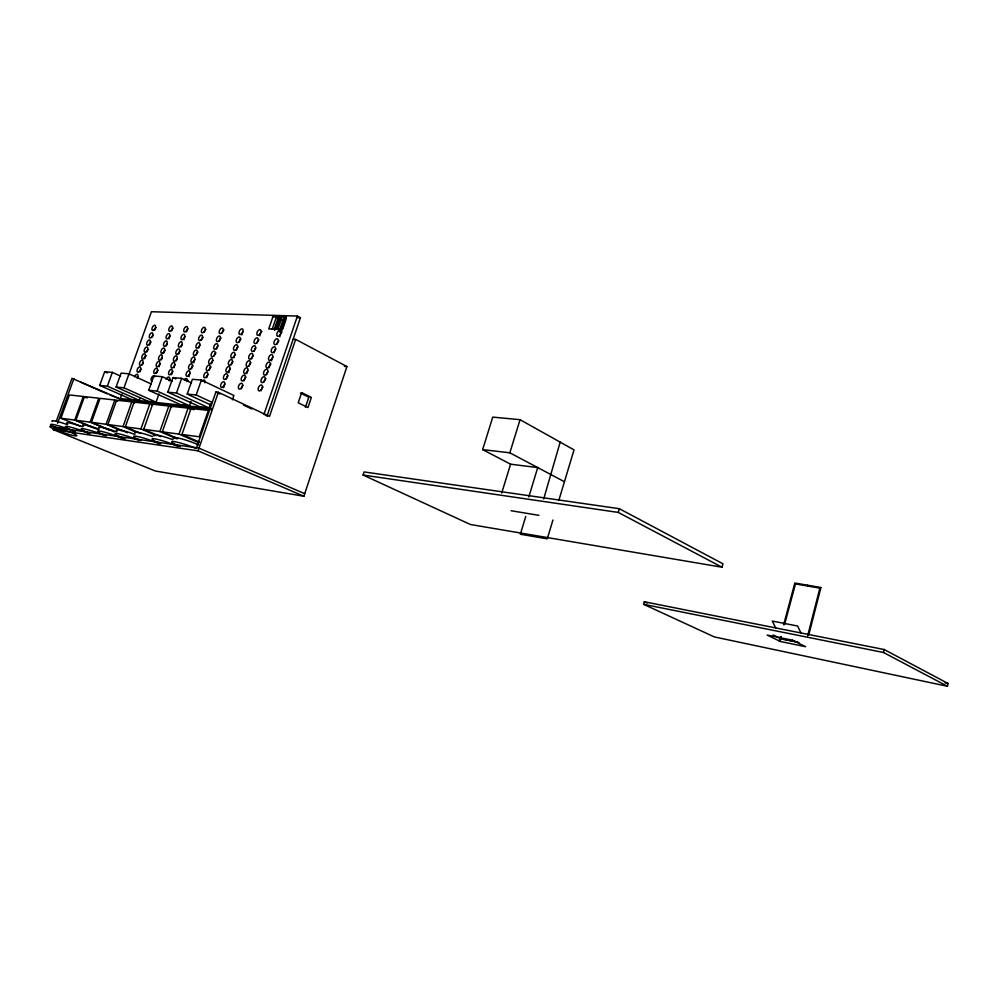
<?xml version="1.0" encoding="UTF-8"?>
<svg xmlns="http://www.w3.org/2000/svg" width="998" height="998" viewBox="0 0 998 998"><rect width="100%" height="100%" fill="white"/><g stroke="black" fill="none" stroke-linecap="round" stroke-linejoin="round"><path stroke-width="1.5" d="M947.426 686.262L948.1 683.518L884.203 649.536L644.321 601.769L643.598 604.314L714.381 636.936L947.426 686.262L883.442 652.48L643.598 604.314M807.681 635.751L819.894 588.059M808.817 634.703L820.905 587.585M883.442 652.48L884.203 649.536M779.238 641.103L780.436 636.662M783.617 624.823L794.845 583.032L820.805 587.473M780.099 641.128L781.309 636.612M784.54 624.573L795.468 583.93L819.994 588.171M722.003 567.213L722.951 563.795L619.346 508.706L364.108 471.929L363.097 475.036L470.42 524.499L722.003 567.213L618.261 512.423L363.097 475.036M543.71 498.913L560.177 442.151M618.261 512.423L619.346 508.706M552.929 520.008L547.278 538.845L520.345 534.242L525.759 516.403M558.805 500.46L574.012 449.886L520.058 419.684L492.763 417.114L482.633 449.611L510.589 464.195L537.722 467.575L528.79 496.954M564.431 481.735L509.841 452.805L520.058 419.684M501.707 493.024L510.589 464.195M304.727 493.673L198.976 448.127L54.104 427.256L53.293 429.639L155.301 471.006L303.879 496.231L346.93 366.553L295.67 339.382L293.125 339.258M305.425 407.309L308.819 397.179L300.51 393.062M267.002 416.116L300.435 317.726L297.416 316.067L264.008 414.257L267.14 415.729M295.67 339.382L269.522 416.391L218.35 392.289L215.855 392.052L196.506 447.778M277.818 329.427L281.536 318.587L275.922 318.399L272.229 329.19M279.764 332.047L283.919 319.871L278.317 319.684M286.114 317.189L281.923 329.49L276.259 329.253L280.45 317.015M282.621 329.415L285.852 319.934M272.916 316.79L268.736 328.953L274.325 329.178L278.517 316.965M274.625 330.463L277.856 321.032M232.359 399.849L233.881 395.458L201.371 380.063L192.389 379.277L187.2 394.098L211.651 405.363M191.504 382.97L181.648 378.354L172.966 377.606L167.814 392.164L200.286 406.984L209.006 407.945L210.516 403.616M53.293 429.639L198.041 450.846L218.35 392.289M181.948 434.479L191.03 408.481L208.37 410.403L199.201 436.8L181.948 434.479L199.076 441.927M187.2 394.098L196.157 394.983L201.371 380.063M188.086 408.145L171.332 406.286L162.337 431.847L179.004 434.093L188.086 408.145L190.917 409.43M172.043 381.236L162.237 376.683L153.829 375.959L148.739 390.28L181.05 404.889L189.495 405.812L190.98 401.558M168.849 406.011L152.632 404.202L143.724 429.34L159.855 431.51L168.849 406.011L171.656 407.271M167.814 392.164L176.484 393.025L181.648 378.354M149.812 403.891L134.131 402.144L125.311 426.87L140.918 428.965L149.812 403.891L152.619 405.138M148.739 390.28L157.123 391.104L162.237 376.683M151.222 383.968L129.004 373.813L121.095 373.14L116.092 387.037L148.091 401.296L156.062 402.169L158.994 393.911M120.633 376.134L112.35 372.379L104.665 371.718L99.713 385.403L131.549 399.487L139.283 400.335L140.256 397.628M116.092 387.037L123.989 387.823L129.004 373.813M211.464 409.592L123.315 399.874L120.296 398.539L121.856 394.198M128.605 375.398L151.447 311.738L297.416 316.067M131.823 401.895L116.629 400.198L107.896 424.524L123.004 426.558L131.823 401.895L134.605 403.117M99.713 385.403L107.372 386.164L112.35 372.379M114.82 399.998L100.087 398.364L91.429 422.316L106.087 424.287L114.82 399.998L117.664 401.246M75.898 420.22L90.132 422.142L98.777 398.214L84.481 396.618L75.898 420.22L98.677 429.701M83.308 396.493L69.398 394.946L60.903 418.212L74.738 420.071L83.308 396.493L86.127 397.715M56.212 421.505L71.981 378.354L123.203 400.21L109.98 395.046M57.597 423.202L73.914 378.541M807.756 585.988L807.669 585.24L807.544 586.001M272.466 316.853L286.451 317.289M297.329 317.626L300.435 317.726M286.301 318.736L283.469 318.649L279.29 330.862L282.122 330.974M344.372 366.378L346.93 366.553M120.296 398.539L211.476 408.506M482.633 449.611L509.841 452.805M538.932 515.342L511.138 510.739M780.848 638.608L797.165 641.951M798.936 642.512L781.135 638.87L773.163 634.965M945.056 682.869L948.1 683.518M56.013 427.531L61.764 429.876M54.104 427.256L57.036 428.429M60.903 418.212L80.726 426.408M74.738 420.071L93.226 427.755M91.429 422.316L114.321 431.897M90.132 422.142L108.72 429.913M107.896 424.524L127.495 432.783M106.087 424.287L121.482 430.762M125.311 426.87L140.793 433.444M123.004 426.558L137.075 432.521M140.918 428.965L156.461 435.602M198.041 450.846L303.879 496.231M143.724 429.34L160.69 436.6M162.337 431.847L177.956 438.584M159.855 431.51L176.896 438.846M84.481 396.618L87.3 397.84M179.004 434.093L198.976 442.75M80.426 382.072L107.16 393.811M107.372 386.164L139.283 400.335M123.989 387.823L156.062 402.169M191.03 408.481L193.862 409.754M104.665 371.718L107.422 372.965M157.123 391.104L189.495 405.812M176.484 393.025L209.006 407.945M644.321 601.769L647.153 603.079M196.157 394.983L212.487 402.543M172.966 377.606L175.773 378.916M215.855 392.052L219.997 394.01M243.5 405.063L251.795 408.955M775.583 627.817L772.29 621.068L797.627 626.02L800.87 632.844M58.333 428.591A14.234 1.485 18.9 0 1 53.63 424.599A14.234 1.485 18.9 0 1 74.838 431.835M52.383 421.505A14.234 1.509 19 0 1 67.615 424.711M75.436 431.635A14.396 1.522 18.9 0 1 67.365 426.508A14.396 1.522 18.9 0 1 89.096 433.619M67.515 423.863A14.396 1.559 19 0 1 69.885 423.027A14.396 1.559 19 0 1 82.697 426.807M90.045 433.469A14.583 1.572 18.9 0 1 83.333 428.766A14.583 1.572 18.9 0 1 104.441 435.565M83.358 426.059A14.571 1.609 18.9 0 1 85.903 425.248A14.571 1.609 18.9 0 1 98.927 429.078M106.237 435.814A14.758 1.634 18.9 0 1 100.461 431.211A14.758 1.634 18.9 0 1 122.854 438.821M99.164 428.005A14.758 1.672 18.9 0 1 116.866 431.897M125.024 438.846A14.958 1.684 18.8 0 1 117.003 433.544A14.958 1.684 18.8 0 1 139.084 440.58M117.09 430.749A14.945 1.722 18.8 0 1 120.508 430.051A14.945 1.722 18.8 0 1 134.855 434.417M141.105 440.58A15.17 1.746 18.8 0 1 136.901 436.376A15.17 1.746 18.8 0 1 159.069 443.798M135.279 433.02A15.157 1.796 18.8 0 1 152.532 436.575M160.728 443.723A15.369 1.809 18.7 0 1 155.114 438.933A15.369 1.809 18.7 0 1 178.018 446.543M154.091 435.889A15.369 1.859 18.7 0 1 157.971 435.215A15.369 1.859 18.7 0 1 172.829 439.744M180.226 446.555A15.594 1.884 18.6 0 1 174.014 441.615A15.594 1.884 18.6 0 1 196.169 448.551M173.615 438.609A15.594 1.921 18.7 0 1 180.526 438.584A15.594 1.921 18.7 0 1 198.577 444.958M154.989 329.827A2.857 1.472 -63.6 0 1 156.137 327.544M152.457 336.788A2.869 1.485 -63.8 0 1 153.218 335.365M149.663 344.896A2.869 1.485 -64 0 1 151.147 341.977M147.18 351.72A2.869 1.485 -64.1 0 1 148.265 349.387M144.76 358.744A2.869 1.485 -64.2 0 1 146.257 355.65M142.514 364.694A2.869 1.485 -64.4 0 1 143.213 363.023M140.057 371.743A2.882 1.497 -64.5 0 1 141.167 369.223M137.874 377.656A2.882 1.497 -64.7 0 1 138.173 377.119M156.848 372.765A2.919 1.534 -64.4 0 1 158.158 370.308M159.169 366.715A2.919 1.534 -64.3 0 1 160.191 363.958M161.539 359.767A2.919 1.534 -64.1 0 1 162.2 357.87M163.971 352.818A2.907 1.534 -64 0 1 165.181 350.31M166.466 345.882A2.907 1.522 -63.8 0 1 167.128 343.998M169.036 338.771A2.907 1.522 -63.7 0 1 170.171 336.052M171.793 330.775A2.907 1.522 -63.5 0 1 173.141 328.142M186.688 331.823A2.944 1.559 -63.4 0 1 188.086 328.791M183.944 339.744A2.944 1.559 -63.6 0 1 185.092 336.813M181.362 346.768A2.944 1.572 -63.7 0 1 182.135 344.684M178.842 353.791A2.944 1.572 -63.9 0 1 180.201 351.109M176.384 360.827A2.957 1.572 -64 0 1 177.17 358.731M174.014 367.688A2.957 1.572 -64.2 0 1 175.161 364.919M171.569 374.737A2.957 1.572 -64.3 0 1 173.128 371.381M169.286 380.65A2.957 1.584 -64.5 0 1 170.159 379.265M187.799 380.675A3.006 1.634 -64.4 0 1 188.073 380.425M189.109 376.72A3.006 1.622 -64.2 0 1 190.131 373.364M191.579 368.674A2.994 1.622 -64.1 0 1 193.101 365.817M193.924 362.785A2.994 1.622 -63.9 0 1 195.084 359.455M196.444 354.739A2.994 1.622 -63.7 0 1 198.066 351.957M198.951 347.803A2.994 1.609 -63.6 0 1 200.099 345.183M201.696 339.732A2.994 1.609 -63.4 0 1 203.13 337.274M204.453 331.885A2.982 1.609 -63.2 0 1 206.025 329.303M222.242 332.883A3.031 1.659 -63.1 0 1 224.026 329.964M219.46 340.854A3.031 1.659 -63.2 0 1 221.107 338.048M216.741 348.851A3.031 1.659 -63.4 0 1 218.038 346.044M214.258 355.7A3.044 1.672 -63.6 0 1 216.005 352.968M211.663 363.721A3.044 1.672 -63.8 0 1 213.123 360.39M209.343 369.834A3.044 1.672 -63.9 0 1 211.139 366.915M206.786 377.693A3.044 1.672 -64.1 0 1 208.108 374.5M223.689 387.698A3.106 1.734 -64.1 0 1 225.012 384.093M226.484 378.766A3.094 1.734 -64 0 1 228.068 375.809M229.016 372.815A3.094 1.734 -63.8 0 1 230.002 369.21M231.386 364.757A3.094 1.722 -63.6 0 1 232.983 361.613M233.856 357.771A3.094 1.722 -63.4 0 1 235.054 354.876M236.514 349.824A3.081 1.722 -63.3 0 1 238.085 346.88M239.233 341.89A3.081 1.722 -63.1 0 1 241.054 338.921M241.978 334.904A3.081 1.709 -62.9 0 1 243.013 331.648M259.929 335.889A3.131 1.759 -62.7 0 1 261.95 331.486M257.11 342.825A3.131 1.771 -62.9 0 1 258.969 339.807M254.378 350.872A3.131 1.771 -63.1 0 1 255.975 347.89M251.708 358.744A3.131 1.771 -63.3 0 1 253.043 355.837M249.226 365.829A3.144 1.771 -63.5 0 1 250.972 362.723M246.743 373.701A3.144 1.784 -63.6 0 1 247.953 370.383M244.223 380.837A3.144 1.784 -63.8 0 1 246.019 377.132M241.429 388.758A3.144 1.784 -64 0 1 243.075 385.365M261.214 390.742A3.194 1.846 -63.9 0 1 263.035 386.987M264.108 381.685A3.194 1.846 -63.6 0 1 266.004 378.616M266.578 374.662A3.194 1.834 -63.5 0 1 267.938 371.718M269.036 367.838A3.194 1.834 -63.3 0 1 271.007 363.971M271.593 360.789A3.181 1.834 -63.1 0 1 272.928 357.097M274.238 352.818A3.181 1.821 -62.9 0 1 275.885 349.013M277.032 343.861A3.181 1.821 -62.7 0 1 278.916 340.805M279.877 336.825A3.181 1.821 -62.5 0 1 281.923 332.346M134.705 376.658A2.882 1.497 -64.7 0 1 137.499 374.4A2.882 1.497 -64.7 0 1 137.225 378.205M152.207 381.161A2.932 1.534 -64.6 0 1 151.758 377.381A2.932 1.534 -64.6 0 1 154.765 376.757M166.167 379.44A2.969 1.572 -64.5 0 1 168.999 377.069A2.969 1.572 -64.5 0 1 169.061 380.662M184.131 380.026A3.006 1.622 -64.4 0 1 186.638 378.629A3.006 1.622 -64.4 0 1 186.9 381.648M202.045 381.236A3.056 1.672 -64.3 0 1 204.378 380.163A3.056 1.672 -64.3 0 1 204.815 382.82M301.658 392.601L298.227 402.805L307.958 407.558L311.351 397.416L301.658 392.601M792.474 640.205L767.138 635.04L780.424 641.502L805.635 646.704L792.474 640.205M56.1 429.938A14.246 1.46 18.9 0 0 76.846 435.739A14.246 1.46 18.9 0 0 57.185 427.631A14.246 1.46 18.9 0 0 56.1 429.938M154.179 329.814A2.869 1.472 -63.6 0 0 155.114 325.336A2.869 1.472 -63.6 0 0 152.008 328.442A2.869 1.472 -63.6 0 0 154.179 329.814M151.471 337.374A2.869 1.472 -63.8 0 0 152.407 332.883A2.869 1.472 -63.8 0 0 149.313 335.977A2.869 1.472 -63.8 0 0 151.471 337.374M148.902 344.584A2.869 1.485 -63.9 0 0 149.837 340.069A2.869 1.485 -63.9 0 0 146.743 343.162A2.869 1.485 -63.9 0 0 148.902 344.584M146.382 351.62A2.869 1.485 -64.1 0 0 147.33 347.104A2.869 1.485 -64.1 0 0 144.223 350.186A2.869 1.485 -64.1 0 0 146.382 351.62M144.111 358.182A2.882 1.485 -64.2 0 0 144.847 353.729A2.882 1.485 -64.2 0 0 141.803 357.047A2.882 1.485 -64.2 0 0 144.111 358.182M141.778 364.694A2.882 1.485 -64.4 0 0 142.514 360.241A2.882 1.485 -64.4 0 0 139.483 363.546A2.882 1.485 -64.4 0 0 141.778 364.694M139.383 371.418A2.882 1.485 -64.5 0 0 140.119 366.94A2.882 1.485 -64.5 0 0 137.075 370.246A2.882 1.485 -64.5 0 0 139.383 371.418M156.162 372.815A2.932 1.534 -64.4 0 0 156.886 368.262A2.932 1.534 -64.4 0 0 153.779 371.618A2.932 1.534 -64.4 0 0 156.162 372.815M158.582 365.992A2.919 1.534 -64.3 0 0 159.306 361.463A2.919 1.534 -64.3 0 0 156.199 364.819A2.919 1.534 -64.3 0 0 158.582 365.992M160.803 359.505A2.919 1.534 -64.1 0 0 161.751 354.914A2.919 1.534 -64.1 0 0 158.582 358.033A2.919 1.534 -64.1 0 0 160.803 359.505M163.223 352.718A2.919 1.522 -64 0 0 164.159 348.127A2.919 1.522 -64 0 0 160.99 351.259A2.919 1.522 -64 0 0 163.223 352.718M165.768 345.57A2.919 1.522 -63.8 0 0 166.691 340.992A2.919 1.522 -63.8 0 0 163.535 344.135A2.919 1.522 -63.8 0 0 165.768 345.57M168.363 338.26A2.907 1.522 -63.7 0 0 169.298 333.694A2.907 1.522 -63.7 0 0 166.13 336.837A2.907 1.522 -63.7 0 0 168.363 338.26M171.095 330.588A2.907 1.522 -63.5 0 0 172.018 326.034A2.907 1.522 -63.5 0 0 168.849 329.19A2.907 1.522 -63.5 0 0 171.095 330.588M186.077 331.274A2.944 1.559 -63.4 0 0 187 326.658A2.944 1.559 -63.4 0 0 183.769 329.851A2.944 1.559 -63.4 0 0 186.077 331.274M183.333 339.033A2.944 1.559 -63.6 0 0 184.256 334.417A2.944 1.559 -63.6 0 0 181.025 337.598A2.944 1.559 -63.6 0 0 183.333 339.033M180.713 346.456A2.957 1.559 -63.7 0 0 181.636 341.815A2.957 1.559 -63.7 0 0 178.405 344.996A2.957 1.559 -63.7 0 0 180.713 346.456M178.143 353.691A2.957 1.572 -63.9 0 0 179.079 349.038A2.957 1.572 -63.9 0 0 175.86 352.207A2.957 1.572 -63.9 0 0 178.143 353.691M175.71 360.577A2.957 1.572 -64 0 0 176.646 355.912A2.957 1.572 -64 0 0 173.427 359.08A2.957 1.572 -64 0 0 175.71 360.577M173.477 367.139A2.957 1.572 -64.2 0 0 174.188 362.548A2.957 1.572 -64.2 0 0 171.02 365.954A2.957 1.572 -64.2 0 0 173.477 367.139M171.032 374.05A2.969 1.572 -64.3 0 0 171.743 369.447A2.969 1.572 -64.3 0 0 168.587 372.84A2.969 1.572 -64.3 0 0 171.032 374.05M188.61 375.51A3.006 1.622 -64.2 0 0 189.308 370.832A3.006 1.622 -64.2 0 0 186.077 374.287A3.006 1.622 -64.2 0 0 188.61 375.51M190.942 368.636A3.006 1.622 -64.1 0 0 191.866 363.896A3.006 1.622 -64.1 0 0 188.572 367.102A3.006 1.622 -64.1 0 0 190.942 368.636M193.325 361.825A3.006 1.622 -63.9 0 0 194.261 357.097A3.006 1.622 -63.9 0 0 190.967 360.303A3.006 1.622 -63.9 0 0 193.325 361.825M195.783 354.839A2.994 1.609 -63.7 0 0 196.706 350.123A2.994 1.609 -63.7 0 0 193.412 353.342A2.994 1.609 -63.7 0 0 195.783 354.839M198.365 347.491A2.994 1.609 -63.6 0 0 199.288 342.788A2.994 1.609 -63.6 0 0 195.995 346.007A2.994 1.609 -63.6 0 0 198.365 347.491M201.01 339.969A2.994 1.609 -63.4 0 0 201.933 335.266A2.994 1.609 -63.4 0 0 198.627 338.497A2.994 1.609 -63.4 0 0 201.01 339.969M203.779 332.072A2.994 1.609 -63.2 0 0 204.702 327.394A2.994 1.609 -63.2 0 0 201.396 330.637A2.994 1.609 -63.2 0 0 203.779 332.072M221.693 332.895A3.031 1.659 -63.1 0 0 222.604 328.142A3.031 1.659 -63.1 0 0 219.223 331.423A3.031 1.659 -63.1 0 0 221.693 332.895M218.899 340.904A3.044 1.659 -63.3 0 0 219.809 336.139A3.044 1.659 -63.3 0 0 216.429 339.407A3.044 1.659 -63.3 0 0 218.899 340.904M216.229 348.539A3.044 1.659 -63.4 0 0 217.14 343.761A3.044 1.659 -63.4 0 0 213.772 347.03A3.044 1.659 -63.4 0 0 216.229 348.539M213.622 355.999A3.044 1.659 -63.6 0 0 214.545 351.209A3.044 1.659 -63.6 0 0 211.164 354.477A3.044 1.659 -63.6 0 0 213.622 355.999M211.152 363.097A3.044 1.672 -63.8 0 0 212.075 358.294A3.044 1.672 -63.8 0 0 208.694 361.55A3.044 1.672 -63.8 0 0 211.152 363.097M208.732 370.009A3.056 1.672 -63.9 0 0 209.667 365.193A3.056 1.672 -63.9 0 0 206.287 368.449A3.056 1.672 -63.9 0 0 208.732 370.009M206.249 377.132A3.056 1.672 -64.1 0 0 207.185 372.304A3.056 1.672 -64.1 0 0 203.804 375.547A3.056 1.672 -64.1 0 0 206.249 377.132M223.203 386.812A3.106 1.734 -64.1 0 0 224.126 381.885A3.106 1.734 -64.1 0 0 220.67 385.166A3.106 1.734 -64.1 0 0 223.203 386.812M225.985 378.778A3.106 1.734 -64 0 0 226.908 373.863A3.106 1.734 -64 0 0 223.452 377.157A3.106 1.734 -64 0 0 225.985 378.778M228.492 371.543A3.106 1.722 -63.8 0 0 229.403 366.64A3.106 1.722 -63.8 0 0 225.947 369.934A3.106 1.722 -63.8 0 0 228.492 371.543M230.925 364.507A3.094 1.722 -63.6 0 0 231.835 359.617A3.094 1.722 -63.6 0 0 228.38 362.935A3.094 1.722 -63.6 0 0 230.925 364.507M233.432 357.296A3.094 1.722 -63.4 0 0 234.33 352.419A3.094 1.722 -63.4 0 0 230.875 355.737A3.094 1.722 -63.4 0 0 233.432 357.296M236.052 349.712A3.094 1.722 -63.3 0 0 236.963 344.846A3.094 1.722 -63.3 0 0 233.507 348.165A3.094 1.722 -63.3 0 0 236.052 349.712M238.747 341.94A3.094 1.709 -63.1 0 0 239.645 337.087A3.094 1.709 -63.1 0 0 236.189 340.418A3.094 1.709 -63.1 0 0 238.747 341.94M241.566 333.794A3.081 1.709 -62.9 0 0 242.464 328.966A3.081 1.709 -62.9 0 0 239.009 332.309A3.081 1.709 -62.9 0 0 241.566 333.794M259.555 334.617A3.131 1.759 -62.7 0 0 260.441 329.714A3.131 1.759 -62.7 0 0 256.898 333.095A3.131 1.759 -62.7 0 0 259.555 334.617M256.711 342.875A3.131 1.759 -62.9 0 0 257.596 337.96A3.131 1.759 -62.9 0 0 254.066 341.341A3.131 1.759 -62.9 0 0 256.711 342.875M253.991 350.76A3.144 1.771 -63.1 0 0 254.889 345.832A3.144 1.771 -63.1 0 0 251.359 349.2A3.144 1.771 -63.1 0 0 253.991 350.76M251.346 358.457A3.144 1.771 -63.3 0 0 252.244 353.517A3.144 1.771 -63.3 0 0 248.714 356.885A3.144 1.771 -63.3 0 0 251.346 358.457M248.826 365.779A3.144 1.771 -63.5 0 0 249.725 360.827A3.144 1.771 -63.5 0 0 246.194 364.183A3.144 1.771 -63.5 0 0 248.826 365.779M246.369 372.915A3.144 1.784 -63.6 0 0 247.279 367.95A3.144 1.784 -63.6 0 0 243.737 371.293A3.144 1.784 -63.6 0 0 246.369 372.915M243.836 380.263A3.144 1.784 -63.8 0 0 244.747 375.285A3.144 1.784 -63.8 0 0 241.217 378.616A3.144 1.784 -63.8 0 0 243.836 380.263M241.029 388.422A3.156 1.784 -64 0 0 241.953 383.419A3.156 1.784 -64 0 0 238.41 386.75A3.156 1.784 -64 0 0 241.029 388.422M260.89 390.218A3.206 1.846 -63.9 0 0 261.8 385.128A3.206 1.846 -63.9 0 0 258.183 388.509A3.206 1.846 -63.9 0 0 260.89 390.218M263.721 381.922A3.206 1.834 -63.6 0 0 264.632 376.857A3.206 1.834 -63.6 0 0 261.002 380.25A3.206 1.834 -63.6 0 0 263.721 381.922M266.279 374.462A3.194 1.834 -63.5 0 0 267.177 369.397A3.194 1.834 -63.5 0 0 263.559 372.803A3.194 1.834 -63.5 0 0 266.279 374.462M268.761 367.202A3.194 1.834 -63.3 0 0 269.647 362.162A3.194 1.834 -63.3 0 0 266.029 365.567A3.194 1.834 -63.3 0 0 268.761 367.202M271.294 359.767A3.194 1.834 -63.1 0 0 272.192 354.739A3.194 1.834 -63.1 0 0 268.562 358.145A3.194 1.834 -63.1 0 0 271.294 359.767M273.976 351.932A3.194 1.821 -62.9 0 0 274.862 346.917A3.194 1.821 -62.9 0 0 271.231 350.348A3.194 1.821 -62.9 0 0 273.976 351.932M276.708 343.923A3.181 1.821 -62.7 0 0 277.594 338.921A3.181 1.821 -62.7 0 0 273.963 342.351A3.181 1.821 -62.7 0 0 276.708 343.923M279.577 335.528A3.181 1.821 -62.5 0 0 280.45 330.55A3.181 1.821 -62.5 0 0 276.833 333.981A3.181 1.821 -62.5 0 0 279.577 335.528"/></g></svg>
